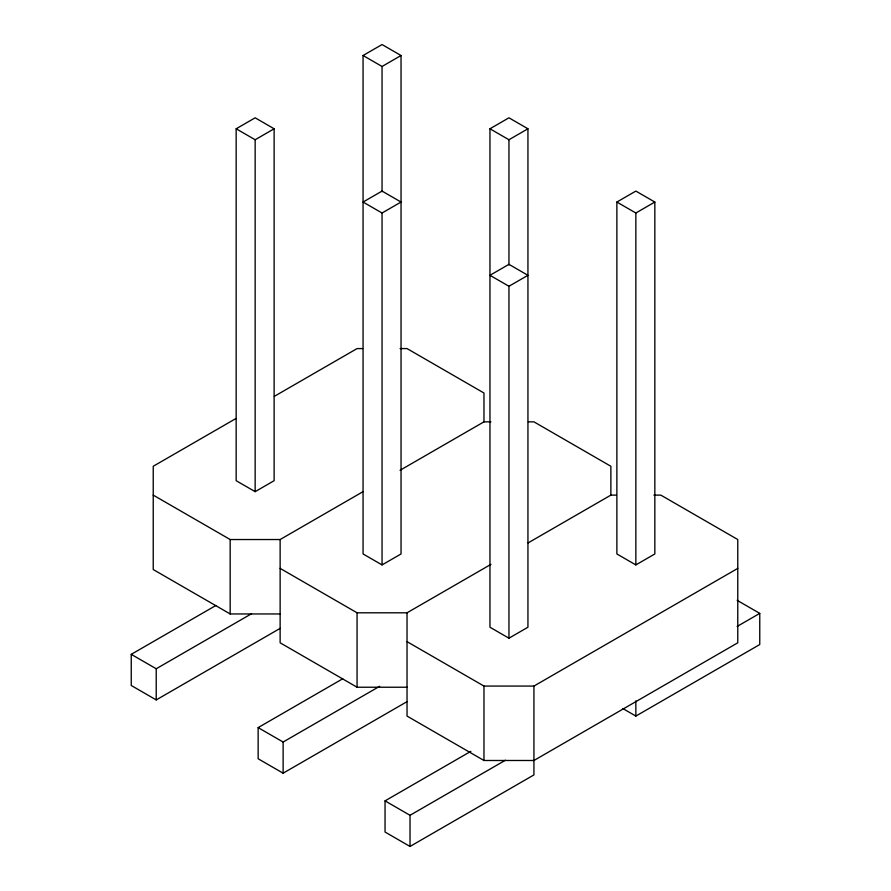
<?xml version="1.0" encoding="UTF-8"?>
<svg xmlns="http://www.w3.org/2000/svg" width="891" height="891" viewBox="0 0 891 891"><rect width="100%" height="100%" fill="white"/><g stroke="black" fill="none" stroke-linecap="round" stroke-linejoin="round"><path stroke-width="1.34" d="M236.16 128.783L255.149 117.812L274.127 128.783L274.127 480.695L255.149 491.654L236.16 480.695L236.16 128.783L255.149 139.742L274.127 128.783M363.06 55.509L382.05 44.55L401.039 55.509L401.039 553.957L382.05 564.916L363.06 553.957L363.06 55.509L382.05 66.469L401.039 55.509M489.961 128.783L508.95 117.812L527.94 128.783L527.94 627.231L508.95 638.19L489.961 627.231L489.961 128.783L508.95 139.742L527.94 128.783M382.05 213.005L401.039 202.045L382.05 191.086L363.06 202.045L382.05 213.005L382.05 564.916M235.959 418.503L153.23 466.271L153.23 569.538L230.168 613.955L280.13 613.955M274.328 396.35L357.068 348.581L362.615 348.581M616.873 202.045L635.851 191.086L654.84 202.045L654.84 553.957L635.851 564.916L616.873 553.957L616.873 202.045L635.851 213.005L654.84 202.045M508.95 286.267L527.94 275.308L508.95 264.349L489.961 275.308L508.95 286.267L508.95 638.19M153.23 495.118L230.168 539.534L280.13 539.534L362.86 491.765M400.037 470.303L483.969 421.844L490.908 421.844M280.13 628.378L156.226 699.914L131.244 685.491L131.244 654.339L215.867 605.49M131.244 654.339L156.226 668.762L251.574 613.71M280.13 568.38L357.068 612.808L407.031 612.808L490.963 564.348M528.14 542.886L610.87 495.118L616.427 495.118M407.031 701.651L283.126 773.188L258.145 758.764L258.145 727.613L342.768 678.753M258.145 727.613L283.126 742.036L379.666 686.293M407.031 641.643L483.969 686.07L533.932 686.07L737.77 568.38M533.932 686.07L533.932 774.914L410.027 846.45L385.046 832.027L385.046 800.875L470.86 751.336M385.046 800.875L410.027 815.298L505.375 760.246M737.113 626.451L759.756 613.387L759.756 644.538L635.851 716.074L622.764 708.512M400.092 348.581L407.031 348.581L483.969 393.009L483.969 421.944M528.385 421.844L533.932 421.844L610.87 466.271L610.87 495.207M653.894 495.118L660.832 495.118L737.77 539.534L737.77 642.801L533.932 760.491L483.969 760.491L407.031 716.074L407.031 612.808M280.13 539.534L280.13 642.801L357.068 687.228L407.031 687.228M737.158 600.334L759.756 613.387M635.851 213.005L635.851 564.916M635.851 700.861L635.851 716.074M508.95 139.742L508.95 264.928M483.969 686.07L483.969 760.491M410.027 815.298L410.027 846.45M382.05 66.469L382.05 191.654M357.068 612.808L357.068 687.228M283.126 742.036L283.126 773.188M255.149 139.742L255.149 491.654M230.168 539.534L230.168 613.955M156.226 668.762L156.226 699.914"/></g></svg>
